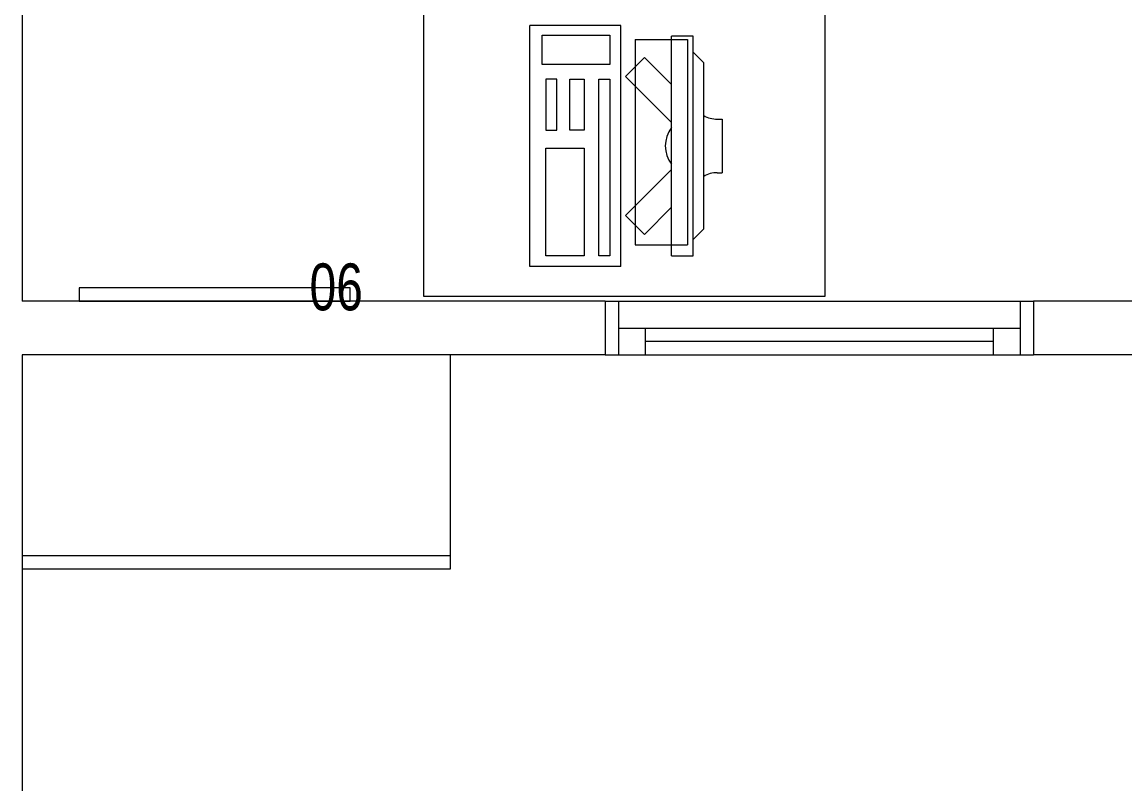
# Model space of a CAD drawing. Header units: millimetres. Extents: x -2143172 to 5255, y -610845 to 279739.
# Drawn here: x -1229891 to -1227831, y -15071 to -13648 of the extents above; entities that cross this region are included whole.
import ezdxf

# ---------------------------------------------------------------- set-up
doc = ezdxf.new("R2010")
doc.units = ezdxf.units.MM
doc.header["$LTSCALE"] = 30
doc.linetypes.add('HIDDEN', pattern=[9.525, 6.35, -3.175])
doc.layers.get('0').update_dxf_attribs({"lineweight": 5})
for name, color, linetype, lineweight in [('72_EGR_EQP_TAG', 142, 'Continuous', 5), ('Aluminum', 7, 'Continuous', 5), ('LOADING', 163, 'Continuous', 5), ('Walls', 32, 'Continuous', 5)]:
    doc.layers.add(name, color=color, linetype=linetype, lineweight=lineweight)
doc.styles.add('X3G_ENTITY_257CFD', font='swisscl.ttf', dxfattribs={"height": 200})

# ---------------------------------------------------------------- blocks, each defined once
blk = doc.blocks.new('GF21027-P')
at = {"color": 0}
for p, q in [((0.4, 0.4), (-0.4, 0.4)), ((-0.4, 0.4), (-0.4, 0)), ((0.4, 0), (0.4, 0.4)), ((-0.4, 0.025), (0.4, 0.025)), ((-0.4, 0), (0.4, 0))]:
    blk.add_line(p, q, dxfattribs=at)
blk = doc.blocks.new('ITCWLS1-P')
for p, q in [((-0.17, 0.45), (-0.17, 0)), ((-0.17, 0.45), (0, 0.45)), ((0, 0.45), (0, 0)), ((-0.2651, 0.43, 0), (-0.3051, 0.43, 0)), ((-0.3051, 0.43, 0), (-0.3051, 0.02, 0)), ((-0.2651, 0.43, 0), (-0.2651, 0.02, 0)), ((-0.1496, 0.4305), (-0.1291, 0.4305)), ((-0.1291, 0.4305), (-0.1291, 0.4089)), ((-0.3251, 0.38, 0), (-0.3051, 0.4, 0)), ((-0.3251, 0.38, 0), (-0.3251, 0.07, 0)), ((-0.3251, 0.07, 0), (-0.3051, 0.05, 0)), ((-0.3051, 0.02, 0), (-0.2651, 0.02, 0)), ((-0.17, 0), (0, 0))]:
    blk.add_line(p, q)
at = {"color": 8, "linetype": 'HIDDEN'}
for p, q in [((-0.197, 0.4094), (-0.295, 0.4094)), ((-0.295, 0.0264), (-0.295, 0.4094)), ((-0.197, 0.0264), (-0.197, 0.4094)), ((-0.197, 0.0264), (-0.295, 0.0264))]:
    blk.add_line(p, q, dxfattribs=at)
at = {"color": 1, "extrusion": (2.48281e-10, 3.18408e-10, -1)}
for p, q in [((-0.2651, 0.3395), (-0.2144, 0.3902)), ((-0.1791, 0.3548), (-0.2144, 0.3902)), ((-0.2651, 0.2688), (-0.1791, 0.3548))]:
    blk.add_line(p, q, dxfattribs=at)
at = {"color": 1}
for p, q in [((-0.3503, 0.275), (-0.3596, 0.275)), ((-0.3596, 0.175), (-0.3596, 0.275)), ((-0.3503, 0.175), (-0.3596, 0.175))]:
    blk.add_line(p, q, dxfattribs=at)
at = {"color": 1, "extrusion": (2.48281e-10, -3.18408e-10, -1)}
for p, q in [((-0.2651, 0.1812), (-0.1791, 0.0952)), ((-0.2651, 0.1105), (-0.2144, 0.0598)), ((-0.1791, 0.0952), (-0.2144, 0.0598))]:
    blk.add_line(p, q, dxfattribs=at)
blk.add_lwpolyline([(-0.1291, 0.4089), (-0.1291, 0.1), (-0.1496, 0.1), (-0.1496, 0.4305)])
for points in [[(-0.1019, 0.4305), (-0.0304, 0.4305), (-0.0304, 0.2294), (-0.1019, 0.2294)], [(-0.1019, 0.1954), (-0.0747, 0.1954), (-0.0747, 0.1), (-0.1019, 0.1)], [(-0.0304, 0.1954), (-0.0508, 0.1954), (-0.0508, 0.1), (-0.0304, 0.1)], [(-0.1496, 0.0727), (-0.0236, 0.0727), (-0.0236, 0.0182), (-0.1496, 0.0182)]]:
    blk.add_lwpolyline(points, close=True)
at = {"color": 250, "linetype": 'Continuous'}
for points in [[(-0.1496, 0.1), (-0.1496, 0.1), (-0.1496, 0.1), (-0.1496, 0.1), (-0.1496, 0.1), (-0.1496, 0.1), (-0.1496, 0.1), (-0.1496, 0.1), (-0.1496, 0.1)], [(-0.1496, 0.1), (-0.1496, 0.1), (-0.1496, 0.1), (-0.1496, 0.1), (-0.1496, 0.1), (-0.1496, 0.1), (-0.1496, 0.1), (-0.1496, 0.1), (-0.1496, 0.1), (-0.1496, 0.1), (-0.1496, 0.1), (-0.1496, 0.1), (-0.1496, 0.1), (-0.1496, 0.1), (-0.1496, 0.1), (-0.1496, 0.1), (-0.1496, 0.1), (-0.1496, 0.1)], [(-0.1496, 0.1), (-0.1496, 0.1), (-0.1496, 0.1), (-0.1496, 0.1), (-0.1496, 0.1), (-0.1496, 0.1), (-0.1496, 0.1), (-0.1496, 0.1), (-0.1496, 0.1), (-0.1496, 0.1)], [(-0.1496, 0.1), (-0.1496, 0.1), (-0.1496, 0.1), (-0.1496, 0.1), (-0.1496, 0.1), (-0.1496, 0.1), (-0.1496, 0.1)], [(-0.1496, 0.1), (-0.1496, 0.1), (-0.1496, 0.1), (-0.1496, 0.1), (-0.1496, 0.1), (-0.1496, 0.1), (-0.1496, 0.1), (-0.1496, 0.1), (-0.1496, 0.1), (-0.1496, 0.1)], [(-0.1496, 0.1), (-0.1496, 0.1), (-0.1496, 0.1), (-0.1496, 0.1), (-0.1496, 0.1), (-0.1496, 0.1), (-0.1496, 0.1), (-0.1496, 0.1), (-0.1496, 0.1), (-0.1496, 0.1), (-0.1496, 0.1), (-0.1496, 0.1), (-0.1496, 0.1), (-0.1496, 0.1), (-0.1496, 0.1)], [(-0.1496, 0.1), (-0.1496, 0.1), (-0.1496, 0.1), (-0.1496, 0.1), (-0.1496, 0.1), (-0.1496, 0.1), (-0.1496, 0.1), (-0.1496, 0.1), (-0.1496, 0.1), (-0.1496, 0.1)], [(-0.1496, 0.1), (-0.1496, 0.1), (-0.1496, 0.1), (-0.1496, 0.1), (-0.1496, 0.1), (-0.1496, 0.1), (-0.1496, 0.1), (-0.1496, 0.1), (-0.1496, 0.1), (-0.1496, 0.1)], [(-0.1496, 0.1), (-0.1496, 0.1), (-0.1496, 0.1), (-0.1496, 0.1), (-0.1496, 0.1), (-0.1496, 0.1), (-0.1496, 0.1), (-0.1496, 0.1), (-0.1496, 0.1), (-0.1496, 0.1), (-0.1496, 0.1), (-0.1496, 0.1), (-0.1496, 0.1), (-0.1496, 0.1), (-0.1496, 0.1), (-0.1496, 0.1), (-0.1496, 0.1), (-0.1496, 0.1), (-0.1496, 0.1), (-0.1496, 0.1), (-0.1496, 0.1), (-0.1496, 0.1), (-0.1496, 0.1), (-0.1496, 0.1), (-0.1496, 0.1), (-0.1496, 0.1), (-0.1496, 0.1), (-0.1496, 0.1), (-0.1496, 0.1), (-0.1496, 0.1), (-0.1496, 0.1), (-0.1496, 0.1), (-0.1496, 0.1), (-0.1496, 0.1), (-0.1496, 0.1), (-0.1496, 0.1), (-0.1496, 0.1), (-0.1496, 0.1), (-0.1496, 0.1), (-0.1496, 0.1), (-0.1496, 0.1), (-0.1496, 0.1), (-0.1496, 0.1), (-0.1496, 0.1), (-0.1496, 0.1), (-0.1496, 0.1), (-0.1496, 0.1), (-0.1496, 0.1), (-0.1496, 0.1), (-0.1496, 0.1), (-0.1496, 0.1), (-0.1496, 0.1), (-0.1496, 0.1), (-0.1496, 0.1)], [(-0.1496, 0.1), (-0.1496, 0.1), (-0.1496, 0.1), (-0.1496, 0.1), (-0.1496, 0.1), (-0.1496, 0.1), (-0.1496, 0.1), (-0.1496, 0.1), (-0.1496, 0.1), (-0.1496, 0.1), (-0.1496, 0.1), (-0.1496, 0.1), (-0.1496, 0.1), (-0.1496, 0.1), (-0.1496, 0.1), (-0.1496, 0.1), (-0.1496, 0.1), (-0.1496, 0.1), (-0.1496, 0.1), (-0.1496, 0.1), (-0.1496, 0.1), (-0.1496, 0.1), (-0.1496, 0.1), (-0.1496, 0.1), (-0.1496, 0.1), (-0.1496, 0.1), (-0.1496, 0.1), (-0.1496, 0.1), (-0.1496, 0.1), (-0.1496, 0.1), (-0.1496, 0.1), (-0.1496, 0.1), (-0.1496, 0.1), (-0.1496, 0.1), (-0.1496, 0.1), (-0.1496, 0.1), (-0.1496, 0.1), (-0.1496, 0.1), (-0.1496, 0.1), (-0.1496, 0.1), (-0.1496, 0.1), (-0.1496, 0.1), (-0.1496, 0.1), (-0.1496, 0.1), (-0.1496, 0.1), (-0.1496, 0.1), (-0.1496, 0.1), (-0.1496, 0.1), (-0.1496, 0.1), (-0.1496, 0.1), (-0.1496, 0.1), (-0.1496, 0.1), (-0.1496, 0.1), (-0.1496, 0.1), (-0.1496, 0.1), (-0.1496, 0.1), (-0.1496, 0.1), (-0.1496, 0.1), (-0.1496, 0.1), (-0.1496, 0.1), (-0.1496, 0.1), (-0.1496, 0.1), (-0.1496, 0.1), (-0.1496, 0.1), (-0.1496, 0.1), (-0.1496, 0.1), (-0.1496, 0.1), (-0.1496, 0.1), (-0.1496, 0.1), (-0.1496, 0.1), (-0.1496, 0.1), (-0.1496, 0.1), (-0.1496, 0.1), (-0.1496, 0.1), (-0.1496, 0.1), (-0.1496, 0.1), (-0.1496, 0.1), (-0.1496, 0.1), (-0.1496, 0.1), (-0.1496, 0.1), (-0.1496, 0.1), (-0.1496, 0.1), (-0.1496, 0.1), (-0.1496, 0.1), (-0.1496, 0.1), (-0.1496, 0.1), (-0.1496, 0.1), (-0.1496, 0.1), (-0.1496, 0.1)], [(-0.1496, 0.1), (-0.1496, 0.1), (-0.1496, 0.1), (-0.1496, 0.1), (-0.1496, 0.1), (-0.1496, 0.1), (-0.1496, 0.1), (-0.1496, 0.1), (-0.1496, 0.1), (-0.1496, 0.1), (-0.1496, 0.1), (-0.1496, 0.1)], [(-0.1496, 0.1), (-0.1496, 0.1), (-0.1496, 0.1), (-0.1496, 0.1), (-0.1496, 0.1), (-0.1496, 0.1), (-0.1496, 0.1)], [(-0.1496, 0.1), (-0.1496, 0.1), (-0.1496, 0.1), (-0.1496, 0.1), (-0.1496, 0.1), (-0.1496, 0.1), (-0.1496, 0.1), (-0.1496, 0.1), (-0.1496, 0.1), (-0.1496, 0.1), (-0.1496, 0.1), (-0.1496, 0.1), (-0.1496, 0.1), (-0.1496, 0.1), (-0.1496, 0.1), (-0.1496, 0.1), (-0.1496, 0.1)], [(-0.1496, 0.1), (-0.1496, 0.1), (-0.1496, 0.1), (-0.1496, 0.1), (-0.1496, 0.1), (-0.1496, 0.1), (-0.1496, 0.1), (-0.1496, 0.1), (-0.1496, 0.1), (-0.1496, 0.1), (-0.1496, 0.1), (-0.1496, 0.1), (-0.1496, 0.1), (-0.1496, 0.1), (-0.1496, 0.1), (-0.1496, 0.1), (-0.1496, 0.1), (-0.1496, 0.1), (-0.1496, 0.1), (-0.1496, 0.1), (-0.1496, 0.1), (-0.1496, 0.1), (-0.1496, 0.1), (-0.1496, 0.1), (-0.1496, 0.1), (-0.1496, 0.1), (-0.1496, 0.1), (-0.1496, 0.1), (-0.1496, 0.1), (-0.1496, 0.1), (-0.1496, 0.1), (-0.1496, 0.1), (-0.1496, 0.1), (-0.1496, 0.1), (-0.1496, 0.1), (-0.1496, 0.1), (-0.1496, 0.1), (-0.1496, 0.1), (-0.1496, 0.1), (-0.1496, 0.1), (-0.1496, 0.1), (-0.1496, 0.1), (-0.1496, 0.1), (-0.1496, 0.1), (-0.1496, 0.1), (-0.1496, 0.1), (-0.1496, 0.1), (-0.1496, 0.1), (-0.1496, 0.1), (-0.1496, 0.1), (-0.1496, 0.1), (-0.1496, 0.1), (-0.1496, 0.1), (-0.1496, 0.1), (-0.1496, 0.1), (-0.1496, 0.1), (-0.1496, 0.1), (-0.1496, 0.1), (-0.1496, 0.1), (-0.1496, 0.1), (-0.1496, 0.1), (-0.1496, 0.1), (-0.1496, 0.1), (-0.1496, 0.1), (-0.1496, 0.1), (-0.1496, 0.1), (-0.1496, 0.1), (-0.1496, 0.1), (-0.1496, 0.1), (-0.1496, 0.1), (-0.1496, 0.1), (-0.1496, 0.1), (-0.1496, 0.1), (-0.1496, 0.1), (-0.1496, 0.1), (-0.1496, 0.1), (-0.1496, 0.1), (-0.1496, 0.1), (-0.1496, 0.1), (-0.1496, 0.1), (-0.1496, 0.1), (-0.1496, 0.1), (-0.1496, 0.1), (-0.1496, 0.1), (-0.1496, 0.1), (-0.1496, 0.1), (-0.1496, 0.1), (-0.1496, 0.1), (-0.1496, 0.1), (-0.1496, 0.1), (-0.1496, 0.1), (-0.1496, 0.1), (-0.1496, 0.1), (-0.1496, 0.1), (-0.1496, 0.1), (-0.1496, 0.1), (-0.1496, 0.1), (-0.1496, 0.1), (-0.1496, 0.1), (-0.1496, 0.1), (-0.1496, 0.1), (-0.1496, 0.1), (-0.1496, 0.1), (-0.1496, 0.1), (-0.1496, 0.1), (-0.1496, 0.1), (-0.1496, 0.1), (-0.1496, 0.1), (-0.1496, 0.1), (-0.1496, 0.1), (-0.1496, 0.1)], [(-0.1496, 0.1), (-0.1496, 0.1), (-0.1496, 0.1), (-0.1496, 0.1), (-0.1496, 0.1), (-0.1496, 0.1), (-0.1496, 0.1), (-0.1496, 0.1)]]:
    blk.add_lwpolyline(points, dxfattribs=at)
for points in [[(-0.1496, 0.1), (-0.1496, 0.1), (-0.1496, 0.1), (-0.1496, 0.1), (-0.1496, 0.1), (-0.1496, 0.1), (-0.1496, 0.1), (-0.1496, 0.1), (-0.1496, 0.1), (-0.1496, 0.1), (-0.1496, 0.1), (-0.1496, 0.1), (-0.1496, 0.1), (-0.1496, 0.1), (-0.1496, 0.1), (-0.1496, 0.1), (-0.1496, 0.1), (-0.1496, 0.1), (-0.1496, 0.1), (-0.1496, 0.1), (-0.1496, 0.1), (-0.1496, 0.1), (-0.1496, 0.1), (-0.1496, 0.1), (-0.1496, 0.1), (-0.1496, 0.1), (-0.1496, 0.1), (-0.1496, 0.1), (-0.1496, 0.1), (-0.1496, 0.1), (-0.1496, 0.1), (-0.1496, 0.1), (-0.1496, 0.1), (-0.1496, 0.1), (-0.1496, 0.1), (-0.1496, 0.1), (-0.1496, 0.1), (-0.1496, 0.1), (-0.1496, 0.1), (-0.1496, 0.1), (-0.1496, 0.1), (-0.1496, 0.1), (-0.1496, 0.1), (-0.1496, 0.1), (-0.1496, 0.1), (-0.1496, 0.1), (-0.1496, 0.1), (-0.1496, 0.1), (-0.1496, 0.1), (-0.1496, 0.1), (-0.1496, 0.1), (-0.1496, 0.1), (-0.1496, 0.1), (-0.1496, 0.1), (-0.1496, 0.1), (-0.1496, 0.1), (-0.1496, 0.1), (-0.1496, 0.1), (-0.1496, 0.1), (-0.1496, 0.1), (-0.1496, 0.1), (-0.1496, 0.1), (-0.1496, 0.1), (-0.1496, 0.1), (-0.1496, 0.1), (-0.1496, 0.1), (-0.1496, 0.1), (-0.1496, 0.1), (-0.1496, 0.1), (-0.1496, 0.1), (-0.1496, 0.1), (-0.1496, 0.1), (-0.1496, 0.1), (-0.1496, 0.1), (-0.1496, 0.1), (-0.1496, 0.1), (-0.1496, 0.1), (-0.1496, 0.1), (-0.1496, 0.1), (-0.1496, 0.1), (-0.1496, 0.1), (-0.1496, 0.1), (-0.1496, 0.1), (-0.1496, 0.1), (-0.1496, 0.1), (-0.1496, 0.1), (-0.1496, 0.1), (-0.1496, 0.1), (-0.1496, 0.1), (-0.1496, 0.1), (-0.1496, 0.1), (-0.1496, 0.1), (-0.1496, 0.1), (-0.1496, 0.1), (-0.1496, 0.1), (-0.1496, 0.1), (-0.1496, 0.1), (-0.1496, 0.1), (-0.1496, 0.1), (-0.1496, 0.1), (-0.1496, 0.1), (-0.1496, 0.1), (-0.1496, 0.1), (-0.1496, 0.1), (-0.1496, 0.1), (-0.1496, 0.1), (-0.1496, 0.1), (-0.1496, 0.1), (-0.1496, 0.1), (-0.1496, 0.1), (-0.1496, 0.1), (-0.1496, 0.1), (-0.1496, 0.1), (-0.1496, 0.1), (-0.1496, 0.1), (-0.1496, 0.1), (-0.1496, 0.1), (-0.1496, 0.1), (-0.1496, 0.1), (-0.1496, 0.1), (-0.1496, 0.1), (-0.1496, 0.1), (-0.1496, 0.1), (-0.1496, 0.1), (-0.1496, 0.1), (-0.1496, 0.1), (-0.1496, 0.1), (-0.1496, 0.1), (-0.1496, 0.1), (-0.1496, 0.1), (-0.1496, 0.1), (-0.1496, 0.1), (-0.1496, 0.1), (-0.1496, 0.1), (-0.1496, 0.1), (-0.1496, 0.1), (-0.1496, 0.1), (-0.1496, 0.1), (-0.1496, 0.1), (-0.1496, 0.1), (-0.1496, 0.1), (-0.1496, 0.1), (-0.1496, 0.1), (-0.1496, 0.1), (-0.1496, 0.1), (-0.1496, 0.1), (-0.1496, 0.1), (-0.1496, 0.1), (-0.1496, 0.1), (-0.1496, 0.1), (-0.1496, 0.1), (-0.1496, 0.1), (-0.1496, 0.1), (-0.1496, 0.1), (-0.1496, 0.1), (-0.1496, 0.1), (-0.1496, 0.1), (-0.1496, 0.1), (-0.1496, 0.1), (-0.1496, 0.1), (-0.1496, 0.1), (-0.1496, 0.1), (-0.1496, 0.1), (-0.1496, 0.1), (-0.1496, 0.1), (-0.1496, 0.1), (-0.1496, 0.1), (-0.1496, 0.1), (-0.1496, 0.1), (-0.1496, 0.1), (-0.1496, 0.1), (-0.1496, 0.1), (-0.1496, 0.1), (-0.1496, 0.1), (-0.1496, 0.1), (-0.1496, 0.1), (-0.1496, 0.1), (-0.1496, 0.1), (-0.1496, 0.1), (-0.1496, 0.1), (-0.1496, 0.1), (-0.1496, 0.1), (-0.1496, 0.1), (-0.1496, 0.1), (-0.1496, 0.1), (-0.1496, 0.1), (-0.1496, 0.1), (-0.1496, 0.1), (-0.1496, 0.1), (-0.1496, 0.1), (-0.1496, 0.1), (-0.1496, 0.1), (-0.1496, 0.1), (-0.1496, 0.1), (-0.1496, 0.1), (-0.1496, 0.1), (-0.1496, 0.1), (-0.1496, 0.1), (-0.1496, 0.1), (-0.1496, 0.1), (-0.1496, 0.1), (-0.1496, 0.1), (-0.1496, 0.1), (-0.1496, 0.1), (-0.1496, 0.1), (-0.1496, 0.1), (-0.1496, 0.1), (-0.1496, 0.1), (-0.1496, 0.1), (-0.1496, 0.1), (-0.1496, 0.1), (-0.1496, 0.1), (-0.1496, 0.1), (-0.1496, 0.1), (-0.1496, 0.1), (-0.1496, 0.1), (-0.1496, 0.1), (-0.1496, 0.1), (-0.1496, 0.1), (-0.1496, 0.1), (-0.1496, 0.1), (-0.1496, 0.1), (-0.1496, 0.1), (-0.1496, 0.1), (-0.1496, 0.1), (-0.1496, 0.1), (-0.1496, 0.1), (-0.1496, 0.1), (-0.1496, 0.1), (-0.1496, 0.1), (-0.1496, 0.1), (-0.1496, 0.1), (-0.1496, 0.1), (-0.1496, 0.1), (-0.1496, 0.1), (-0.1496, 0.1), (-0.1496, 0.1), (-0.1496, 0.1), (-0.1496, 0.1), (-0.1496, 0.1), (-0.1496, 0.1), (-0.1496, 0.1), (-0.1496, 0.1), (-0.1496, 0.1), (-0.1496, 0.1), (-0.1496, 0.1), (-0.1496, 0.1), (-0.1496, 0.1), (-0.1496, 0.1), (-0.1496, 0.1), (-0.1496, 0.1), (-0.1496, 0.1), (-0.1496, 0.1), (-0.1496, 0.1), (-0.1496, 0.1), (-0.1496, 0.1), (-0.1496, 0.1), (-0.1496, 0.1), (-0.1496, 0.1), (-0.1496, 0.1), (-0.1496, 0.1), (-0.1496, 0.1), (-0.1496, 0.1), (-0.1496, 0.1), (-0.1496, 0.1), (-0.1496, 0.1), (-0.1496, 0.1), (-0.1496, 0.1), (-0.1496, 0.1), (-0.1496, 0.1), (-0.1496, 0.1), (-0.1496, 0.1), (-0.1496, 0.1), (-0.1496, 0.1), (-0.1496, 0.1), (-0.1496, 0.1), (-0.1496, 0.1)], [(-0.1496, 0.1), (-0.1496, 0.1), (-0.1496, 0.1), (-0.1496, 0.1), (-0.1496, 0.1), (-0.1496, 0.1), (-0.1496, 0.1), (-0.1496, 0.1), (-0.1496, 0.1), (-0.1496, 0.1), (-0.1496, 0.1), (-0.1496, 0.1), (-0.1496, 0.1), (-0.1496, 0.1), (-0.1496, 0.1), (-0.1496, 0.1), (-0.1496, 0.1), (-0.1496, 0.1), (-0.1496, 0.1), (-0.1496, 0.1), (-0.1496, 0.1), (-0.1496, 0.1), (-0.1496, 0.1), (-0.1496, 0.1), (-0.1496, 0.1), (-0.1496, 0.1), (-0.1496, 0.1), (-0.1496, 0.1), (-0.1496, 0.1), (-0.1496, 0.1), (-0.1496, 0.1), (-0.1496, 0.1), (-0.1496, 0.1), (-0.1496, 0.1), (-0.1496, 0.1), (-0.1496, 0.1), (-0.1496, 0.1), (-0.1496, 0.1), (-0.1496, 0.1), (-0.1496, 0.1), (-0.1496, 0.1), (-0.1496, 0.1), (-0.1496, 0.1), (-0.1496, 0.1), (-0.1496, 0.1), (-0.1496, 0.1), (-0.1496, 0.1), (-0.1496, 0.1), (-0.1496, 0.1), (-0.1496, 0.1), (-0.1496, 0.1), (-0.1496, 0.1), (-0.1496, 0.1), (-0.1496, 0.1), (-0.1496, 0.1), (-0.1496, 0.1), (-0.1496, 0.1), (-0.1496, 0.1), (-0.1496, 0.1), (-0.1496, 0.1), (-0.1496, 0.1), (-0.1496, 0.1), (-0.1496, 0.1), (-0.1496, 0.1), (-0.1496, 0.1), (-0.1496, 0.1), (-0.1496, 0.1), (-0.1496, 0.1), (-0.1496, 0.1), (-0.1496, 0.1), (-0.1496, 0.1), (-0.1496, 0.1), (-0.1496, 0.1), (-0.1496, 0.1), (-0.1496, 0.1), (-0.1496, 0.1), (-0.1496, 0.1), (-0.1496, 0.1), (-0.1496, 0.1), (-0.1496, 0.1), (-0.1496, 0.1), (-0.1496, 0.1), (-0.1496, 0.1), (-0.1496, 0.1), (-0.1496, 0.1), (-0.1496, 0.1), (-0.1496, 0.1), (-0.1496, 0.1), (-0.1496, 0.1), (-0.1496, 0.1), (-0.1496, 0.1), (-0.1496, 0.1), (-0.1496, 0.1), (-0.1496, 0.1), (-0.1496, 0.1), (-0.1496, 0.1), (-0.1496, 0.1), (-0.1496, 0.1), (-0.1496, 0.1), (-0.1496, 0.1), (-0.1496, 0.1), (-0.1496, 0.1), (-0.1496, 0.1), (-0.1496, 0.1), (-0.1496, 0.1), (-0.1496, 0.1), (-0.1496, 0.1), (-0.1496, 0.1), (-0.1496, 0.1), (-0.1496, 0.1), (-0.1496, 0.1), (-0.1496, 0.1), (-0.1496, 0.1), (-0.1496, 0.1), (-0.1496, 0.1), (-0.1496, 0.1), (-0.1496, 0.1), (-0.1496, 0.1), (-0.1496, 0.1), (-0.1496, 0.1), (-0.1496, 0.1), (-0.1496, 0.1), (-0.1496, 0.1), (-0.1496, 0.1), (-0.1496, 0.1), (-0.1496, 0.1), (-0.1496, 0.1), (-0.1496, 0.1), (-0.1496, 0.1), (-0.1496, 0.1), (-0.1496, 0.1), (-0.1496, 0.1), (-0.1496, 0.1), (-0.1496, 0.1), (-0.1496, 0.1), (-0.1496, 0.1), (-0.1496, 0.1), (-0.1496, 0.1), (-0.1496, 0.1), (-0.1496, 0.1), (-0.1496, 0.1), (-0.1496, 0.1), (-0.1496, 0.1), (-0.1496, 0.1), (-0.1496, 0.1), (-0.1496, 0.1), (-0.1496, 0.1), (-0.1496, 0.1), (-0.1496, 0.1), (-0.1496, 0.1), (-0.1496, 0.1), (-0.1496, 0.1), (-0.1496, 0.1), (-0.1496, 0.1), (-0.1496, 0.1), (-0.1496, 0.1), (-0.1496, 0.1), (-0.1496, 0.1), (-0.1496, 0.1), (-0.1496, 0.1), (-0.1496, 0.1), (-0.1496, 0.1), (-0.1496, 0.1), (-0.1496, 0.1), (-0.1496, 0.1), (-0.1496, 0.1), (-0.1496, 0.1), (-0.1496, 0.1), (-0.1496, 0.1), (-0.1496, 0.1), (-0.1496, 0.1), (-0.1496, 0.1), (-0.1496, 0.1), (-0.1496, 0.1), (-0.1496, 0.1), (-0.1496, 0.1), (-0.1496, 0.1), (-0.1496, 0.1), (-0.1496, 0.1), (-0.1496, 0.1), (-0.1496, 0.1), (-0.1496, 0.1), (-0.1496, 0.1), (-0.1496, 0.1), (-0.1496, 0.1), (-0.1496, 0.1), (-0.1496, 0.1), (-0.1496, 0.1), (-0.1496, 0.1), (-0.1496, 0.1), (-0.1496, 0.1), (-0.1496, 0.1), (-0.1496, 0.1), (-0.1496, 0.1), (-0.1496, 0.1), (-0.1496, 0.1), (-0.1496, 0.1), (-0.1496, 0.1), (-0.1496, 0.1), (-0.1496, 0.1), (-0.1496, 0.1), (-0.1496, 0.1), (-0.1496, 0.1), (-0.1496, 0.1), (-0.1496, 0.1), (-0.1496, 0.1), (-0.1496, 0.1), (-0.1496, 0.1), (-0.1496, 0.1), (-0.1496, 0.1), (-0.1496, 0.1), (-0.1496, 0.1), (-0.1496, 0.1), (-0.1496, 0.1)], [(-0.1496, 0.1), (-0.1496, 0.1), (-0.1496, 0.1), (-0.1496, 0.1), (-0.1496, 0.1), (-0.1496, 0.1), (-0.1496, 0.1), (-0.1496, 0.1), (-0.1496, 0.1), (-0.1496, 0.1), (-0.1496, 0.1), (-0.1496, 0.1), (-0.1496, 0.1), (-0.1496, 0.1), (-0.1496, 0.1), (-0.1496, 0.1), (-0.1496, 0.1), (-0.1496, 0.1), (-0.1496, 0.1), (-0.1496, 0.1), (-0.1496, 0.1), (-0.1496, 0.1), (-0.1496, 0.1), (-0.1496, 0.1), (-0.1496, 0.1), (-0.1496, 0.1), (-0.1496, 0.1), (-0.1496, 0.1), (-0.1496, 0.1), (-0.1496, 0.1), (-0.1496, 0.1), (-0.1496, 0.1), (-0.1496, 0.1), (-0.1496, 0.1), (-0.1496, 0.1), (-0.1496, 0.1), (-0.1496, 0.1), (-0.1496, 0.1), (-0.1496, 0.1), (-0.1496, 0.1), (-0.1496, 0.1), (-0.1496, 0.1), (-0.1496, 0.1), (-0.1496, 0.1), (-0.1496, 0.1), (-0.1496, 0.1), (-0.1496, 0.1), (-0.1496, 0.1), (-0.1496, 0.1), (-0.1496, 0.1), (-0.1496, 0.1), (-0.1496, 0.1), (-0.1496, 0.1), (-0.1496, 0.1), (-0.1496, 0.1), (-0.1496, 0.1), (-0.1496, 0.1), (-0.1496, 0.1), (-0.1496, 0.1), (-0.1496, 0.1), (-0.1496, 0.1), (-0.1496, 0.1), (-0.1496, 0.1), (-0.1496, 0.1), (-0.1496, 0.1), (-0.1496, 0.1), (-0.1496, 0.1), (-0.1496, 0.1), (-0.1496, 0.1), (-0.1496, 0.1), (-0.1496, 0.1), (-0.1496, 0.1), (-0.1496, 0.1), (-0.1496, 0.1), (-0.1496, 0.1), (-0.1496, 0.1), (-0.1496, 0.1), (-0.1496, 0.1), (-0.1496, 0.1), (-0.1496, 0.1), (-0.1496, 0.1), (-0.1496, 0.1), (-0.1496, 0.1), (-0.1496, 0.1), (-0.1496, 0.1), (-0.1496, 0.1), (-0.1496, 0.1), (-0.1496, 0.1), (-0.1496, 0.1), (-0.1496, 0.1), (-0.1496, 0.1), (-0.1496, 0.1), (-0.1496, 0.1), (-0.1496, 0.1), (-0.1496, 0.1), (-0.1496, 0.1), (-0.1496, 0.1), (-0.1496, 0.1), (-0.1496, 0.1), (-0.1496, 0.1), (-0.1496, 0.1), (-0.1496, 0.1), (-0.1496, 0.1), (-0.1496, 0.1), (-0.1496, 0.1), (-0.1496, 0.1), (-0.1496, 0.1), (-0.1496, 0.1), (-0.1496, 0.1), (-0.1496, 0.1), (-0.1496, 0.1), (-0.1496, 0.1), (-0.1496, 0.1), (-0.1496, 0.1), (-0.1496, 0.1), (-0.1496, 0.1), (-0.1496, 0.1), (-0.1496, 0.1), (-0.1496, 0.1), (-0.1496, 0.1), (-0.1496, 0.1), (-0.1496, 0.1), (-0.1496, 0.1), (-0.1496, 0.1), (-0.1496, 0.1), (-0.1496, 0.1), (-0.1496, 0.1), (-0.1496, 0.1), (-0.1496, 0.1), (-0.1496, 0.1), (-0.1496, 0.1), (-0.1496, 0.1), (-0.1496, 0.1), (-0.1496, 0.1), (-0.1496, 0.1), (-0.1496, 0.1), (-0.1496, 0.1), (-0.1496, 0.1), (-0.1496, 0.1), (-0.1496, 0.1), (-0.1496, 0.1), (-0.1496, 0.1), (-0.1496, 0.1), (-0.1496, 0.1), (-0.1496, 0.1), (-0.1496, 0.1), (-0.1496, 0.1), (-0.1496, 0.1), (-0.1496, 0.1), (-0.1496, 0.1), (-0.1496, 0.1), (-0.1496, 0.1), (-0.1496, 0.1), (-0.1496, 0.1), (-0.1496, 0.1), (-0.1496, 0.1), (-0.1496, 0.1), (-0.1496, 0.1), (-0.1496, 0.1), (-0.1496, 0.1), (-0.1496, 0.1), (-0.1496, 0.1), (-0.1496, 0.1), (-0.1496, 0.1), (-0.1496, 0.1), (-0.1496, 0.1), (-0.1496, 0.1), (-0.1496, 0.1), (-0.1496, 0.1), (-0.1496, 0.1), (-0.1496, 0.1), (-0.1496, 0.1), (-0.1496, 0.1), (-0.1496, 0.1), (-0.1496, 0.1), (-0.1496, 0.1), (-0.1496, 0.1), (-0.1496, 0.1), (-0.1496, 0.1), (-0.1496, 0.1), (-0.1496, 0.1), (-0.1496, 0.1), (-0.1496, 0.1), (-0.1496, 0.1), (-0.1496, 0.1), (-0.1496, 0.1), (-0.1496, 0.1), (-0.1496, 0.1), (-0.1496, 0.1), (-0.1496, 0.1), (-0.1496, 0.1), (-0.1496, 0.1), (-0.1496, 0.1), (-0.1496, 0.1), (-0.1496, 0.1), (-0.1496, 0.1), (-0.1496, 0.1), (-0.1496, 0.1), (-0.1496, 0.1), (-0.1496, 0.1), (-0.1496, 0.1), (-0.1496, 0.1), (-0.1496, 0.1), (-0.1496, 0.1), (-0.1496, 0.1), (-0.1496, 0.1), (-0.1496, 0.1), (-0.1496, 0.1), (-0.1496, 0.1), (-0.1496, 0.1), (-0.1496, 0.1), (-0.1496, 0.1), (-0.1496, 0.1), (-0.1496, 0.1), (-0.1496, 0.1), (-0.1496, 0.1), (-0.1496, 0.1), (-0.1496, 0.1), (-0.1496, 0.1)]]:
    blk.add_lwpolyline(points, close=True, dxfattribs=at)
at = {"color": 1}
for centre, radius, start, end in [((-0.3503, 0.325), 0.05, 270, 300.3093), ((-0.3089, 0.225), 0.0556, 321.9431, 38.0569), ((-0.3503, 0.125), 0.05, 59.6907, 90)]:
    blk.add_arc(centre, radius, start, end, dxfattribs=at)

msp = doc.modelspace()

# ---------------------------------------------------------------- linework, layer by layer
at = {"layer": 'Aluminum', "color": 5}
for p, q in [((-1228801.8, -14169.7), (-1228001.8, -14169.7)), ((-1228776.8, -14169.7), (-1228776.8, -14269.7)), ((-1228026.8, -14169.7), (-1228026.8, -14269.7)), ((-1228776.8, -14219.7), (-1228026.8, -14219.7)), ((-1228726.8, -14219.7), (-1228726.8, -14269.7)), ((-1228076.8, -14219.7), (-1228076.8, -14269.7)), ((-1228076.8, -14244.7), (-1228726.8, -14244.7)), ((-1228801.8, -14269.7), (-1228001.8, -14269.7))]:
    msp.add_line(p, q, dxfattribs=at)
at = {"layer": 'LOADING', "elevation": -0.1}
msp.add_lwpolyline([(-1229140.9, -14160.1), (-1228390.9, -14160.1), (-1228390.9, -12660.1), (-1229140.9, -12660.1)], close=True, dxfattribs=at)
msp.add_lwpolyline([(-1229278.2, -14169.7), (-1229278.2, -14144.7), (-1229784.2, -14144.7), (-1229784.2, -14169.7), (-1229278.2, -14169.7)], dxfattribs=at)
at = {"layer": 'Walls'}
for p, q in [((-1229890.9, -11094.7), (-1229890.9, -14169.7)), ((-1228801.8, -14169.7), (-1229890.9, -14169.7)), ((-1228801.8, -14169.7, 0), (-1228801.8, -14269.7, 0)), ((-1225890.9, -14169.7), (-1228001.8, -14169.7)), ((-1228001.8, -14169.7, 0), (-1228001.8, -14269.7, 0)), ((-1228801.8, -14269.7), (-1229890.9, -14269.7)), ((-1229890.9, -14269.7), (-1229890.9, -17344.7)), ((-1225890.9, -14269.7), (-1228001.8, -14269.7))]:
    msp.add_line(p, q, dxfattribs=at)

# ---------------------------------------------------------------- block references
at = {"layer": 'LOADING', "extrusion": (-8.01373e-06, -1.93993e-16, 1), "xscale": 1000.000000000013, "yscale": 1000.000000000013, "zscale": 1000.000000000013, "rotation": 180}
msp.add_blockref('ITCWLS1-P', (-1228942.7, -13654.7, 9.7), dxfattribs=at)
at = {"layer": 'LOADING', "color": 1, "xscale": 1000, "yscale": 1000, "zscale": 1000, "rotation": 2.091175133064225e-08}
msp.add_blockref('GF21027-P', (-1229490.9, -14669.7, -0.1), dxfattribs=at)

# ---------------------------------------------------------------- texts
at = {"layer": '72_EGR_EQP_TAG', "insert": (-1229304.1, -14099.2, -0.1), "char_height": 87.47, "attachment_point": 2, "style": 'X3G_ENTITY_257CFD'}
msp.add_mtext('06', dxfattribs=at)

doc.saveas('drawing.dxf')
